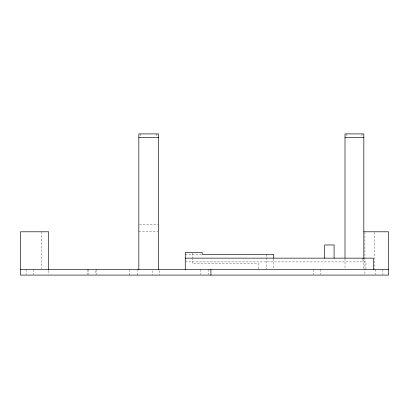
<?xml version="1.0" encoding="UTF-8"?>
<svg xmlns="http://www.w3.org/2000/svg" width="409" height="409" viewBox="0 0 409 409"><rect width="100%" height="100%" fill="white"/><g stroke="black" fill="none" stroke-linecap="round" stroke-linejoin="round"><path stroke-width="0.31" stroke-dasharray="2.04 1.53" d="M139.464 224.265L157.956 224.265M138.83 231.796L157.956 231.796M185.262 254.383L202.199 254.383M185.262 261.908L365.963 261.908L365.963 268.81M382.901 269.439L382.901 274.459M375.375 269.439L375.375 274.459M374.327 232.43L374.327 269.439M364.915 232.43L364.915 275.088M363.826 259.229L363.826 268.805M362.195 258.145L362.195 261.908M361.945 133.912L361.945 137.051M346.888 133.912L346.888 137.051M345.007 258.621L345.007 268.805M320.789 269.439L320.789 274.459M313.258 269.439L313.258 274.459M273.728 258.774L273.728 268.81M266.198 254.383L266.198 256.893M266.198 257.517L266.198 268.81M258.672 268.81L258.672 263.795L192.787 263.795L192.787 258.774M208.263 269.439L208.263 274.459M200.737 269.439L200.737 274.459M192.787 253.125L192.787 258.145M159.74 270.697L159.74 275.088M156.708 133.912L156.708 137.051M152.214 270.697L152.214 275.088M140.711 133.912L140.711 137.051M137.153 269.439L137.153 275.088M129.622 269.439L129.622 275.088M96.366 269.439L96.366 274.459M95.742 270.697L95.742 274.459M88.211 269.439L88.211 274.459M87.587 269.439L87.587 274.459M48.686 270.63L48.686 274.459M41.156 231.796L41.156 268.8M33.625 269.439L33.625 274.459M26.099 269.439L26.099 274.459"/><path stroke-width="0.61" d="M138.83 137.68L158.59 137.68M345.007 137.68L363.826 137.68M363.826 231.796L388.55 231.796L388.55 275.088L20.45 275.088L20.45 231.796L48.686 231.796L48.686 269.991M185.262 258.145L373.494 258.145L373.494 269.439M20.45 269.439L388.55 269.439M363.826 258.59L363.826 133.912L345.007 133.912L345.007 257.987M334.081 258.145L334.081 244.971L324.669 244.971L324.669 258.145M273.728 258.145L273.728 254.383L202.199 254.383L202.199 252.501L185.262 252.501L185.262 269.439M210.932 269.439L210.932 275.088M158.59 269.439L158.59 133.912L138.83 133.912L138.83 269.439"/></g></svg>
